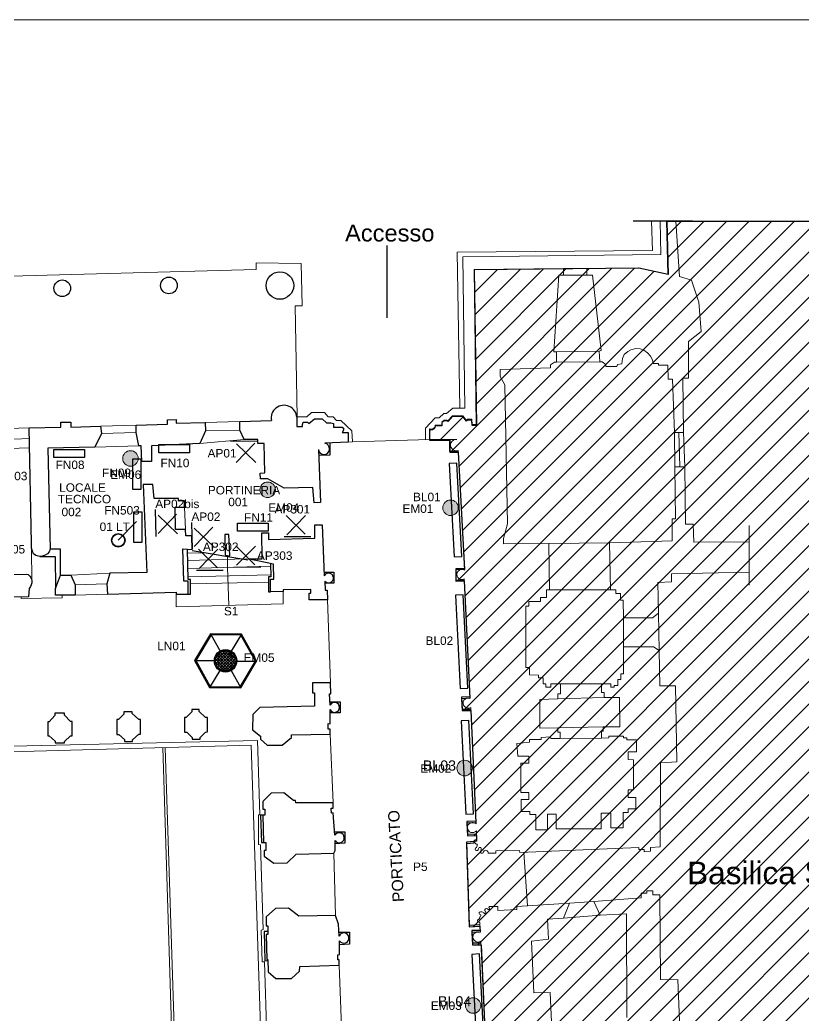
# Model space of a CAD drawing. Header units: millimetres. Extents: x 13761 to 25601, y 1427 to 9827.
# Drawn here: x 20036 to 22810, y 6304 to 9827 of the extents above; entities that cross this region are included whole.
import ezdxf
from ezdxf.enums import TextEntityAlignment as Align

# ---------------------------------------------------------------- set-up
doc = ezdxf.new("R2010")
doc.units = ezdxf.units.MM
doc.layers.add('CODICE EMERGENZE', color=190, linetype='Continuous')
doc.layers.add('CODICE LAMDADINE', color=150, linetype='Continuous')
for name, color, linetype, lineweight in [('lampade di emergenza S.E.', 3, 'Continuous', 18), ('LAMPADINE', 30, 'Continuous', 30), ('muri', 7, 'Continuous', 9), ('N. VANI', 66, 'Continuous', 9)]:
    doc.layers.add(name, color=color, linetype=linetype, lineweight=lineweight)
doc.styles.add('ducale_200', font='ARIAL.TTF', dxfattribs={"height": 1})
doc.styles.get("Standard").update_dxf_attribs({"font": 'ARIAL.TTF'})

msp = doc.modelspace()

# ---------------------------------------------------------------- hatches: boundary and pattern name
at = {"layer": 'lampade di emergenza S.E.'}
for color, points in [(256, [(20400.3, 8274.3, 1), (20455.3, 8274.3, 1)]), (256, [(20885.9, 8163.4, 1), (20940.9, 8163.4, 1)]), (6, [(21533.7, 8099.7, 1), (21588.7, 8099.7, 1)]), (6, [(20737.3, 7557.5, 1), (20792.3, 7557.5, 1)]), (6, [(21583.6, 7178.3, 1), (21638.6, 7178.3, 1)]), (6, [(21613.8, 6337.8, 1), (21668.8, 6337.8, 1)])]:
    msp.add_hatch(color=color, dxfattribs=at).paths.add_polyline_path(points)
at = {"layer": 'LAMPADINE', "linetype": 'Continuous'}
msp.add_hatch(color=256, dxfattribs=at).paths.add_polyline_path([(20408.4, 7984.6, 0.20166), (20401.3, 8001.6), (20400.2, 8000.6, -0.20166), (20407, 7984.6, -1), (20362.3, 7984.6, -0.664364), (20400.2, 8000.6), (20401.3, 8001.6, 0.664364), (20360.8, 7984.6, 1)])
at = {"layer": 'LAMPADINE'}
h = msp.add_hatch(color=14, dxfattribs=at)
h.paths.add_polyline_path([(20816, 7465.5), (20870.3, 7556.3), (20818.8, 7648.7), (20713, 7650.4), (20658.7, 7559.5), (20710.2, 7467.1)], flags=16)
h.paths.add_polyline_path([(20818.1, 7461.8), (20874.5, 7556.2), (20821, 7652.3), (20711, 7654), (20654.6, 7559.6), (20708.1, 7463.5)])
at = {"layer": 'LAMPADINE', "linetype": 'Continuous'}
h = msp.add_hatch(color=256, dxfattribs=at)
h.paths.add_polyline_path([(20804.1, 7557.9, 1), (20725, 7557.9, 1)])
h.paths.add_polyline_path([(20800.4, 7557.9, -1), (20728.7, 7557.9, -1)], flags=16)

# ---------------------------------------------------------------- linework, layer by layer
at = {"layer": 'lampade di emergenza S.E.'}
for centre in [(20427.8, 8274.3), (20913.4, 8163.4)]:
    msp.add_circle(centre, 27.5, dxfattribs=at)
at = {"layer": 'lampade di emergenza S.E.', "color": 6}
for centre in [(21561.2, 8099.7), (20764.8, 7557.5), (21611.1, 7178.3), (21641.3, 6337.8)]:
    msp.add_circle(centre, 27.5, dxfattribs=at)
at = {"layer": 'LAMPADINE'}
for p, q in [((20527.9, 8294.7), (20527.9, 8323.2)), ((20527.9, 8323.2), (20636.6, 8323.2)), ((20636.6, 8323.2), (20636.6, 8294.7)), ((20782.4, 8335.1), (20877.2, 8337)), ((20802.1, 8260.5), (20867.9, 8328.9)), ((20802.7, 8326.2), (20871.1, 8260.5)), ((20156.5, 8277.6), (20156.5, 8306.1)), ((20156.5, 8306.1), (20265.1, 8306.1)), ((20265.1, 8306.1), (20265.1, 8277.6)), ((20636.6, 8294.7), (20527.9, 8294.7)), ((20265.1, 8277.6), (20156.5, 8277.6)), ((20435.9, 8273.1), (20464.4, 8273.1)), ((20435.9, 8164.4), (20435.9, 8273.1)), ((20464.4, 8273.1), (20464.4, 8164.4)), ((20464.4, 8164.4), (20435.9, 8164.4)), ((20439.5, 8085.1), (20467.9, 8085.1)), ((20439.5, 7976.4), (20439.5, 8085.1)), ((20467.9, 8085.1), (20467.9, 7976.4)), ((20515.8, 8093.5), (20517.7, 7998.6)), ((20591.2, 8076.6), (20525.4, 8008.2)), ((20525.5, 8073.5), (20593.9, 8007.7)), ((21046.7, 8006.2), (20979, 8072.7)), ((21048, 8071.9), (20981.5, 8004.2)), ((20449.4, 8050.9), (20384.6, 7984.6)), ((20643.9, 8048), (20645.8, 7953.2)), ((20806.3, 8017.2), (20806.3, 8045.7)), ((20806.3, 8045.7), (20915, 8045.7)), ((20915, 8045.7), (20915, 8017.2)), ((20719.2, 8031.2), (20653.5, 7962.8)), ((20653.6, 8028), (20722, 7962.3)), ((20915, 8017.2), (20806.3, 8017.2)), ((21066.9, 7997), (20972.1, 7996.3)), ((20467.9, 7976.4), (20439.5, 7976.4)), ((20868.7, 7898), (20801, 7964.5)), ((20870, 7963.7), (20803.5, 7896.1)), ((20735.9, 7887), (20668.2, 7953.6)), ((20737.2, 7952.7), (20670.7, 7885.1)), ((20756.1, 7877.9), (20661.3, 7877.1)), ((20888.9, 7888.9), (20794.1, 7888.1))]:
    msp.add_line(p, q, dxfattribs=at)
at = {"layer": 'LAMPADINE', "lineweight": 30}
for p, q in [((21583.9, 8258.2), (21556.7, 8256.7)), ((21556.7, 8256.7), (21573.9, 7926.2)), ((21601.1, 7927.6), (21583.9, 8258.2)), ((21573.9, 7926.2), (21601.1, 7927.6)), ((21605.7, 7791.8), (21578.5, 7790.4)), ((21578.5, 7790.4), (21595.7, 7459.9)), ((21622.9, 7461.3), (21605.7, 7791.8)), ((21595.7, 7459.9), (21622.9, 7461.3)), ((21625.6, 7346.6), (21598.5, 7345.2)), ((21598.5, 7345.2), (21615.7, 7014.6)), ((21642.8, 7016), (21625.6, 7346.6)), ((21615.7, 7014.6), (21642.8, 7016)), ((21663.7, 6520.3), (21636.6, 6518.9)), ((21636.6, 6518.9), (21653.8, 6188.3)), ((21680.9, 6189.8), (21663.7, 6520.3))]:
    msp.add_line(p, q, dxfattribs=at)
at = {"layer": 'LAMPADINE', "color": 14}
for p, q in [((20711, 7654), (20654.6, 7559.6)), ((20713, 7650.4), (20658.7, 7559.5)), ((20711, 7654), (20745.3, 7592.5)), ((20821, 7652.3), (20711, 7654)), ((20818.8, 7648.7), (20713, 7650.4)), ((20821, 7652.3), (20784.9, 7591.9)), ((20870.3, 7556.3), (20818.8, 7648.7)), ((20874.5, 7556.2), (20821, 7652.3)), ((20654.6, 7559.6), (20725, 7558.5)), ((20654.6, 7559.6), (20708.1, 7463.5)), ((20658.7, 7559.5), (20710.2, 7467.1)), ((20804.1, 7557.3), (20874.5, 7556.2)), ((20816, 7465.5), (20870.3, 7556.3)), ((20818.1, 7461.8), (20874.5, 7556.2)), ((20744.2, 7523.9), (20708.1, 7463.5)), ((20783.8, 7523.3), (20818.1, 7461.8)), ((20708.1, 7463.5), (20818.1, 7461.8)), ((20710.2, 7467.1), (20816, 7465.5))]:
    msp.add_line(p, q, dxfattribs=at)
at = {"layer": 'LAMPADINE', "linetype": 'Continuous'}
for p, q in [((20728.7, 7557.7), (20764.7, 7593.8)), ((20729.9, 7548.7), (20773.8, 7592.6)), ((20730.8, 7570.1), (20752.3, 7591.6)), ((20732.8, 7541.3), (20781.2, 7589.7)), ((20785, 7528.4), (20735.1, 7578.3)), ((20736.9, 7535.1), (20787.4, 7585.6)), ((20790.5, 7533.2), (20739.8, 7583.9)), ((20742, 7530), (20792.5, 7580.4)), ((20795, 7539), (20745.6, 7588.4)), ((20748.3, 7526), (20796.5, 7574.2)), ((20798.3, 7545.9), (20752.5, 7591.7)), ((20800.2, 7554.3), (20760.9, 7593.6)), ((20799.7, 7565.1), (20771.7, 7593.1)), ((20760.3, 7522.3), (20728.9, 7553.7)), ((20770.3, 7522.5), (20729.1, 7563.7)), ((20778.3, 7524.8), (20731.4, 7571.7)), ((20755.7, 7523.2), (20799.3, 7566.7)), ((20764.9, 7522.1), (20800.4, 7557.6)), ((20777.6, 7524.5), (20797.9, 7544.8)), ((20743.3, 7529), (20735.6, 7536.7))]:
    msp.add_line(p, q, dxfattribs=at)
at = {"layer": 'LAMPADINE'}
for radius in [23.8, 22.3]:
    msp.add_circle((20384.6, 7984.6), radius, dxfattribs=at)
at = {"layer": 'LAMPADINE', "linetype": 'Continuous'}
for radius in [39.6, 35.9]:
    msp.add_circle((20764.5, 7557.9), radius, dxfattribs=at)
at = {"layer": 'muri', "linetype": 'Continuous', "ltscale": 0.1}
msp.add_line((19680.6, 9826.7), (25600.6, 9826.7), dxfattribs=at)
at = {"layer": 'muri', "color": 252}
for p, q in [((21584.7, 7840.1), (22858.1, 9113.5)), ((21594.9, 8170.4), (22538, 9113.5)), ((21598.9, 8094.3), (22618, 9113.5)), ((21602.8, 8018.3), (22698.1, 9113.5)), ((21606.5, 7381.7), (23338.2, 9113.5)), ((21606.8, 7942.2), (22778.1, 9113.5)), ((21612.4, 7787.8), (22938.1, 9113.5)), ((21616.1, 7711.4), (23018.2, 9113.5)), ((21619.7, 7635), (23098.2, 9113.5)), ((21619.7, 6834.8), (23898.4, 9113.5)), ((21622.2, 6757.3), (23978.4, 9113.5)), ((21623.4, 7558.7), (23178.2, 9113.5)), ((21624.7, 6679.8), (24058.5, 9113.5)), ((21627, 7482.3), (23258.2, 9113.5)), ((21635.2, 7330.4), (23418.3, 9113.5)), ((21638.7, 7253.9), (23498.3, 9113.5)), ((21641.9, 6616.9), (24138.5, 9113.5)), ((21642.2, 7177.4), (23578.3, 9113.5)), ((21644.4, 6939.5), (23818.4, 9113.5)), ((21645.7, 7100.8), (23658.3, 9113.5)), ((21649.2, 7024.3), (23738.4, 9113.5)), ((21657.8, 6552.8), (24218.5, 9113.5)), ((21672, 6487), (24298.5, 9113.5)), ((21675.3, 6410.2), (24378.5, 9113.5)), ((21678.6, 6333.5), (24458.6, 9113.5)), ((21681.9, 6256.8), (24538.6, 9113.5)), ((21685.1, 6180), (24618.6, 9113.5)), ((21686.9, 6101.7), (24698.6, 9113.5)), ((21691.4, 6026.2), (24778.7, 9113.5)), ((22275.8, 9010.5), (22272.3, 9114.6)), ((22306.3, 8996.7), (22303, 9114.6)), ((22328.3, 9063.8), (22378, 9113.5)), ((22330.5, 8986), (22458, 9113.5)), ((21695.9, 5950.7), (24822, 9076.8)), ((21585.2, 9004.4), (22275.8, 9010.5)), ((21593.6, 8452.8), (21585.2, 9004.4)), ((21605.1, 8987.6), (22306.3, 8996.7)), ((21611.9, 8452.8), (21605.1, 8987.6)), ((21700.1, 5874.9), (24822, 8996.8)), ((20873.2, 8943.2), (20873.2, 8966.2)), ((20873.2, 8966.2), (21032.1, 8964.7)), ((21032.1, 8964.7), (21035.2, 8814.9)), ((16472.7, 8825.6), (20873.2, 8943.2)), ((21561.1, 8296.6), (22212.2, 8947.7)), ((21591, 8246.4), (22280.8, 8936.3)), ((21645.9, 8861.6), (21727, 8942.6)), ((21647, 8782.7), (21807.8, 8943.5)), ((21648.1, 8703.7), (21888.7, 8944.3)), ((21649.2, 8624.8), (21969.6, 8945.2)), ((21650.3, 8545.9), (22050.5, 8946)), ((21651.4, 8466.9), (22131.3, 8946.9)), ((21704, 5798.7), (24822, 8916.7)), ((21035.2, 8814.9), (21010.7, 8814.9)), ((21010.7, 8814.9), (21018.4, 8421.3)), ((21707.8, 5722.6), (24822, 8836.7)), ((21711.5, 5646.3), (24822, 8756.7)), ((21759.5, 5614.2), (24822, 8676.7)), ((21789.6, 5564.2), (24822, 8596.6)), ((21793, 5487.7), (24822, 8516.6)), ((21018.4, 8421.3), (21052, 8421.3)), ((21052, 8421.3), (21069.3, 8437)), ((21069.3, 8437), (21114.6, 8436.5)), ((21114.6, 8436.5), (21128.4, 8421.8)), ((21128.4, 8421.8), (21145.7, 8421.3)), ((21145.7, 8421.3), (21157.9, 8408.5)), ((21520.3, 8418.5), (21537.8, 8433)), ((21537.8, 8433), (21547, 8433)), ((21547, 8433), (21569.2, 8452.8)), ((21569.2, 8452.8), (21611.9, 8452.8)), ((21860.7, 5475.3), (24822, 8436.6)), ((20321.7, 8388.7), (20448.5, 8391.7)), ((20692.2, 8401.7), (20815.2, 8405.5)), ((21157.9, 8408.5), (21172.7, 8408.5)), ((21172.7, 8408.5), (21211.9, 8371.9)), ((21472.9, 8381), (21507.3, 8418.5)), ((21507.3, 8418.5), (21520.3, 8418.5)), ((19942.8, 8378), (20069.6, 8382.6)), ((20324.7, 8362.7), (20448.5, 8365.7)), ((20815.2, 8374.9), (20693.7, 8372.6)), ((21211.9, 8371.9), (21213.4, 8332.6)), ((21472.9, 8341.3), (21472.9, 8381)), ((21944.7, 5479.3), (24822, 8356.6)), ((19944.3, 8339.8), (20070.3, 8344.8)), ((20301.8, 8313.8), (20456.9, 8319.1)), ((20673.1, 8326.8), (20830.4, 8341.3)), ((21213.4, 8332.6), (21198.7, 8332.1)), ((21213.4, 8332.6), (21486.6, 8341.3)), ((19927.5, 8307.7), (20070.9, 8311.6)), ((20078.2, 7838.8), (20077.2, 7956.3)), ((20694.7, 7940.6), (20631.1, 7938.7)), ((20771.7, 7929.8), (20771.7, 7888.5)), ((20839.6, 7918.9), (20630.3, 7913.5)), ((20923.6, 7893.6), (20631.1, 7885.2)), ((20216.8, 7861.6), (20354.5, 7867.7)), ((20924.4, 7862.3), (20632.6, 7855.5)), ((20771.7, 7888.5), (20776, 7753.8)), ((20344.6, 7830.2), (20232, 7826.9)), ((20916.8, 7836.4), (20640.2, 7830.2)), ((20185.7, 7789.8), (20185.7, 7780.6)), ((20232, 7790.3), (20346.1, 7794.3)), ((20589.1, 7748.5), (20589.1, 7794.3)), ((20968.7, 7803.5), (20968.7, 7759.2)), ((20040.6, 7778), (20040.6, 7783.1)), ((20185.7, 7780.6), (20040.6, 7778)), ((20968.7, 7759.2), (20589.1, 7748.5)), ((21125.3, 7773.5), (21136, 7479.6)), ((21135.2, 7298.6), (21145.2, 7054.9)), ((16573.6, 7176.5), (20877, 7275.9)), ((19734.2, 7229), (20854.9, 7258.8)), ((20854.9, 7258.8), (20889.5, 6228.8)), ((20877, 7275.9), (20886.2, 7012.9)), ((20592.1, 5673.7), (20542.8, 7250.8)), ((20601.3, 5681.4), (20550.9, 7250.4)), ((20887.7, 6906.7), (20897.7, 6606.5)), ((21147.5, 6876.9), (21153.6, 6656.1)), ((20902.3, 6491.9), (20911.4, 6204.6)), ((21167.3, 6480.4), (21175.7, 6231.4))]:
    msp.add_line(p, q, dxfattribs=at)
at = {"layer": 'muri', "linetype": 'ByBlock', "lineweight": 30}
for p, q in [((22417.8, 9114.6), (22207.5, 9114.6)), ((22326.9, 9113.5), (22332.3, 8924.9)), ((24822, 9113.5), (22326.9, 9113.5)), ((21335.2, 9027.8), (21335.2, 8896.4)), ((22228.2, 8947.9), (21644.8, 8941.8)), ((21644.8, 8941.8), (21652.5, 8391.3)), ((22332.3, 8924.9), (22228.2, 8947.9)), ((21335.2, 8896.4), (21335.2, 8772)), ((21016.8, 8420.2), (21016.8, 8387.1)), ((21567.5, 8422.7), (21551.4, 8405.1)), ((21605, 8422.7), (21567.5, 8422.7)), ((21618, 8405.9), (21605, 8422.7)), ((20069.6, 8382.6), (20181.1, 8385.6)), ((20181.1, 8385.6), (20181.1, 8402.4)), ((20181.1, 8402.4), (20216.3, 8402.4)), ((20216.3, 8402.4), (20216.3, 8385.6)), ((20216.3, 8385.6), (20321.7, 8388.7)), ((20321.7, 8388.7), (20324.7, 8362.7)), ((20448.5, 8391.7), (20558.5, 8395.5)), ((20448.5, 8365.7), (20448.5, 8391.7)), ((20558.5, 8411.6), (20589.1, 8412.3)), ((20558.5, 8395.5), (20558.5, 8411.6)), ((20589.1, 8412.3), (20589.1, 8399.4)), ((20589.1, 8399.4), (20692.2, 8401.7)), ((20692.2, 8401.7), (20693.7, 8372.6)), ((20815.2, 8405.5), (20926.7, 8408.5)), ((20815.2, 8374.9), (20815.2, 8405.5)), ((21016.8, 8387.1), (21036.7, 8387.1)), ((21036.7, 8394.8), (21039.8, 8402.4)), ((21036.7, 8387.1), (21036.7, 8394.8)), ((21039.8, 8402.4), (21055, 8402.4)), ((21055, 8402.4), (21059.6, 8397.8)), ((21059.6, 8397.8), (21079.5, 8414.6)), ((21079.5, 8414.6), (21107, 8414.6)), ((21107, 8414.6), (21122.3, 8400.9)), ((21122.3, 8400.9), (21137.5, 8400.9)), ((21137.5, 8400.9), (21146.7, 8397.8)), ((21146.7, 8397.8), (21146.7, 8385.6)), ((21146.7, 8385.6), (21177.3, 8385.6)), ((21177.3, 8385.6), (21181.8, 8381)), ((21507, 8389), (21505.6, 8383.5)), ((21530.7, 8389.8), (21507, 8389)), ((21538.4, 8407.4), (21530.7, 8401.3)), ((21530.7, 8401.3), (21530.7, 8389.8)), ((21547.6, 8407.4), (21538.4, 8407.4)), ((21551.4, 8405.1), (21547.6, 8407.4)), ((21621.1, 8410.4), (21618, 8405.9)), ((21637.1, 8410.4), (21621.1, 8410.4)), ((21637.9, 8391.3), (21637.1, 8410.4)), ((21652.5, 8391.3), (21637.9, 8391.3)), ((20077.2, 7974.6), (20069.6, 8382.6)), ((20324.7, 8362.7), (20301.8, 8313.8)), ((20456.9, 8319.1), (20448.5, 8365.7)), ((20693.7, 8372.6), (20673.1, 8326.8)), ((20830.4, 8341.3), (20815.2, 8374.9)), ((21182.5, 8374.6), (21177.3, 8365.7)), ((21177.3, 8365.7), (21198.7, 8365.7)), ((21181.8, 8381), (21182.5, 8374.6)), ((21198.7, 8365.7), (21198.7, 8332.1)), ((21486.4, 8376), (21486.3, 8338.5)), ((21491.6, 8374.9), (21486.4, 8376)), ((21497.4, 8376.2), (21491.6, 8374.9)), ((21502, 8378.9), (21497.4, 8376.2)), ((21505.6, 8383.5), (21502, 8378.9)), ((20466.1, 8319.1), (20456.9, 8319.1)), ((20468.4, 8263.4), (20466.1, 8319.1)), ((20673.1, 8326.8), (20502, 8319.1)), ((20502, 8319.1), (20502.7, 8263.4)), ((20879.3, 8341.3), (20830.4, 8341.3)), ((20879.3, 8327.6), (20879.3, 8341.3)), ((20900.7, 8327.6), (20879.3, 8327.6)), ((20903.8, 8223.7), (20900.7, 8327.6)), ((21198.7, 8332.1), (21115.5, 8327.9)), ((21134, 8328.6), (21134, 8286.3)), ((21486.3, 8338.5), (21559.1, 8338.5)), ((21559.1, 8338.5), (21558.8, 8296.6)), ((21559, 8299.5), (21559.2, 8341.3)), ((20301.8, 8313.8), (20135.3, 8310.7)), ((20135.3, 8310.7), (20142.9, 7953.2)), ((21093.2, 8306.2), (21100.9, 8118.2)), ((21134, 8286.3), (21094.3, 8284.8)), ((21558.8, 8296.6), (21588.4, 8296.1)), ((21588.5, 8299), (21559, 8299.5)), ((21588.4, 8296.1), (21610, 7880.9)), ((20502.7, 8263.4), (20468.4, 8263.4)), ((20887, 8222.1), (20903.8, 8223.7)), ((20888.5, 8202.3), (20887, 8222.1)), ((20507.3, 8182.4), (20472.2, 8181.6)), ((20472.2, 8181.6), (20485.9, 7870.7)), ((20511.1, 8132), (20507.3, 8182.4)), ((20914.5, 8202.3), (20888.5, 8202.3)), ((20972.5, 8168.7), (20914.5, 8202.3)), ((21073.4, 8171.7), (20972.5, 8168.7)), ((21078, 8116.7), (21073.4, 8171.7)), ((20597.5, 8132.8), (20511.1, 8132)), ((20597.5, 8124.3), (20597.5, 8132.8)), ((20619.6, 8124.3), (20597.5, 8124.3)), ((20619.6, 8102.2), (20619.6, 8124.3)), ((21100.9, 8118.2), (21078, 8116.7)), ((20587.5, 8022.7), (20586, 8102.2)), ((20586, 8102.2), (20619.6, 8102.2)), ((21081, 7991.9), (21081, 8039.8)), ((21081, 8039.8), (21106.5, 8039.8)), ((21106.5, 8039.8), (21113.6, 7858.5)), ((20622.7, 8022.7), (20587.5, 8022.7)), ((20624.2, 8000.6), (20622.7, 8022.7)), ((20644.8, 8000.6), (20624.2, 8000.6)), ((20646.3, 7951.7), (20644.8, 8000.6)), ((20776.2, 8005.2), (20762.5, 8005.2)), ((20762.5, 8005.2), (20763.2, 7931.8)), ((20779.3, 7929.6), (20776.2, 8005.2)), ((20894.1, 7919.1), (20893.1, 8010.8)), ((20893.1, 8010.8), (20916, 8010.8)), ((20916, 8010.8), (20916.5, 7987.4)), ((20077.2, 7956.3), (20077.2, 7974.6)), ((20916.5, 7987.4), (21081, 7991.9)), ((20080.3, 7945.6), (20077.2, 7956.3)), ((20084.9, 7936.4), (20080.3, 7945.6)), ((20092.5, 7930.3), (20084.9, 7936.4)), ((20106.3, 7927.3), (20092.5, 7930.3)), ((20115.4, 7928.8), (20106.3, 7927.3)), ((20106.3, 7927.3), (20161.5, 7927.3)), ((20126.1, 7931.8), (20115.4, 7928.8)), ((20133.8, 7936.4), (20126.1, 7931.8)), ((20139.9, 7944.1), (20133.8, 7936.4)), ((20142.9, 7953.2), (20139.9, 7944.1)), ((20179.6, 7953.2), (20142.9, 7953.2)), ((20161.5, 7927.3), (20161.8, 7813.7)), ((20179.6, 7861.6), (20179.6, 7953.2)), ((20617.3, 7839.4), (20612.7, 7954)), ((20612.7, 7954), (20646.3, 7951.7)), ((20632.6, 7846.3), (20629.5, 7953.2)), ((20645.7, 7948.9), (20842.8, 7915.3)), ((20763.2, 7931.8), (20779.3, 7929.6)), ((20843.7, 7918.6), (20894.1, 7919.1)), ((20934.8, 7899.8), (20843.7, 7918.6)), ((20923.6, 7902.1), (20924.4, 7855.5)), ((20935.9, 7847.3), (20934.8, 7899.8)), ((20004.9, 7863.9), (20059.9, 7865.1)), ((20059.9, 7865.1), (20066, 7863.1)), ((20066, 7863.1), (20071.1, 7858)), ((20071.1, 7858), (20074.7, 7853.4)), ((20161.8, 7813.7), (20179.6, 7861.6)), ((20179.6, 7861.6), (20216.8, 7861.6)), ((20216.8, 7861.6), (20232, 7826.9)), ((20354.5, 7867.7), (20344.6, 7830.2)), ((20485.9, 7870.7), (20354.5, 7867.7)), ((21113.1, 7871.5), (21148.2, 7871.5)), ((21148.2, 7871.5), (21148.2, 7833.3)), ((21610, 7880.9), (21579.6, 7879.8)), ((21579.6, 7879.8), (21580.1, 7840)), ((21610.1, 7884.7), (21579.7, 7883.6)), ((21579.7, 7883.6), (21580.2, 7843.9)), ((20073.7, 7821.3), (20071.6, 7817.3)), ((20076.2, 7826.9), (20073.7, 7821.3)), ((20074.7, 7853.4), (20077.7, 7847.3)), ((20078.2, 7834.6), (20076.2, 7826.9)), ((20077.7, 7847.3), (20078.2, 7842.2)), ((20078.2, 7842.2), (20078.2, 7834.6)), ((20232, 7826.9), (20232, 7790.3)), ((20344.6, 7830.2), (20346.1, 7794.3)), ((20632.6, 7839.4), (20617.3, 7839.4)), ((20640.2, 7846.3), (20632.6, 7846.3)), ((20632.6, 7794.3), (20632.6, 7839.4)), ((20639.9, 7794.3), (20640.2, 7846.3)), ((20916.8, 7855.5), (20916.7, 7802)), ((20924.4, 7855.5), (20916.8, 7855.5)), ((20924.2, 7802), (20924.2, 7847.3)), ((20924.2, 7847.3), (20935.9, 7847.3)), ((21116.2, 7839.7), (21116.7, 7808.6)), ((21148.2, 7833.3), (21116.3, 7833.3)), ((21580.1, 7840), (21609.9, 7840.6)), ((21580.2, 7843.9), (21609.9, 7844.5)), ((21609.9, 7840.6), (21629.8, 7425.3)), ((20068.6, 7814.2), (20067, 7784.2)), ((20071.6, 7817.3), (20068.6, 7814.2)), ((20161.8, 7789.8), (20161.8, 7813.7)), ((20232, 7790.3), (20161.8, 7789.8)), ((20346.1, 7794.3), (20589.1, 7800.4)), ((20589.1, 7800.4), (20589.1, 7794.3)), ((20589.1, 7794.3), (20632.6, 7794.3)), ((20632.6, 7794.3), (20639.9, 7794.3)), ((20916.7, 7802), (20924.2, 7802)), ((20969, 7803.5), (20924.2, 7802)), ((21066.8, 7810.1), (20969, 7809.6)), ((20969, 7809.6), (20969, 7803.5)), ((21061.1, 7774), (21061.1, 7796.9)), ((21061.1, 7796.9), (21066.8, 7796.9)), ((21066.8, 7796.9), (21066.8, 7810.1)), ((21116.7, 7808.6), (21124.8, 7808.6)), ((21124.8, 7808.6), (21125.3, 7773.5)), ((20067, 7784.2), (19998.8, 7783.1)), ((21125.3, 7773.5), (21061.1, 7774)), ((21136, 7479.6), (21071.8, 7479.6)), ((21071.8, 7479.6), (21071.8, 7444.5)), ((21136.8, 7440.6), (21136, 7479.6)), ((21071.8, 7444.5), (21079.5, 7444.5)), ((21079.5, 7444.5), (21079.5, 7397.9)), ((21134.4, 7401), (21132.2, 7440.6)), ((21132.2, 7440.6), (21136.8, 7440.6)), ((21133.7, 7413.1), (21170.4, 7413.1)), ((21170.4, 7413.1), (21170.4, 7373.4)), ((21629.8, 7425.3), (21600.2, 7423.9)), ((21600.2, 7423.9), (21602.8, 7381.7)), ((21629.8, 7430.1), (21600.3, 7428.8)), ((21600.3, 7428.8), (21602.9, 7386.6)), ((20159.7, 7364.5), (20139.9, 7342.1)), ((20193.9, 7372.1), (20159.7, 7372.1)), ((20159.7, 7372.1), (20159.7, 7364.5)), ((20193.9, 7365.5), (20193.9, 7372.1)), ((20215.2, 7343.6), (20193.9, 7365.5)), ((20404.7, 7369.6), (20384.8, 7350.8)), ((20434.2, 7377.2), (20404.7, 7377.2)), ((20404.7, 7377.2), (20404.7, 7369.6)), ((20434.2, 7371.6), (20434.2, 7377.2)), ((20457.7, 7349.7), (20434.2, 7371.6)), ((20645.1, 7377.2), (20625.2, 7357.9)), ((20671.6, 7385.9), (20645.1, 7385.4)), ((20645.1, 7385.4), (20645.1, 7377.2)), ((20671.6, 7378.8), (20671.6, 7385.9)), ((20693.5, 7357.9), (20671.6, 7378.8)), ((20861, 7368.1), (20860.2, 7313.8)), ((20886.2, 7392.5), (20861, 7368.1)), ((21079.5, 7397.9), (20886.2, 7392.5)), ((21134.5, 7335.2), (21134.5, 7385.1)), ((21170.4, 7373.4), (21134.5, 7373.4)), ((21602.8, 7381.7), (21632.8, 7381.9)), ((21602.9, 7386.6), (21632.8, 7386.8)), ((21632.8, 7381.9), (21651, 6984.4)), ((20139.9, 7342.1), (20135.3, 7342.1)), ((20135.3, 7342.1), (20135.3, 7292.7)), ((20221.4, 7343.6), (20215.2, 7343.6)), ((20221.4, 7292.7), (20221.4, 7343.6)), ((20384.8, 7350.8), (20379.7, 7350.8)), ((20379.7, 7350.8), (20379.7, 7297.3)), ((20462.8, 7349.7), (20457.7, 7349.7)), ((20462.8, 7298.8), (20462.8, 7349.7)), ((20625.2, 7357.9), (20619.6, 7357.9)), ((20619.6, 7357.9), (20619.6, 7305.9)), ((20700.6, 7357.9), (20693.5, 7357.9)), ((20700.6, 7306.5), (20700.6, 7357.9)), ((21128.4, 7316.1), (21128.4, 7336)), ((21128.4, 7336), (21134.5, 7335.2)), ((20135.3, 7292.7), (20139.4, 7292.7)), ((20139.4, 7292.7), (20160.7, 7273.3)), ((20193.9, 7272.8), (20215.8, 7292.7)), ((20215.8, 7292.7), (20221.4, 7292.7)), ((20379.7, 7297.3), (20386.9, 7297.3)), ((20386.9, 7297.3), (20406.7, 7279.5)), ((20434.7, 7277.9), (20457.7, 7298.8)), ((20457.7, 7298.8), (20462.8, 7298.8)), ((20619.6, 7305.9), (20627.2, 7305.9)), ((20627.2, 7305.9), (20646.6, 7286.6)), ((20674.1, 7286.1), (20692.9, 7305.9)), ((20692.9, 7305.9), (20700.6, 7306.5)), ((20860.2, 7313.8), (20888.5, 7290.9)), ((20998.5, 7295.5), (21135.2, 7298.6)), ((20998.5, 7286.3), (20998.5, 7295.5)), ((21135.2, 7316.1), (21128.4, 7316.1)), ((21135.2, 7298.6), (21135.2, 7316.1)), ((20160.7, 7273.3), (20160.7, 7267.7)), ((20160.7, 7267.7), (20193.9, 7267.7)), ((20193.9, 7267.7), (20193.9, 7272.8)), ((20406.7, 7279.5), (20406.7, 7271.8)), ((20406.7, 7271.8), (20434.7, 7271.8)), ((20434.7, 7271.8), (20434.7, 7277.9)), ((20646.6, 7286.6), (20646.6, 7280.5)), ((20646.6, 7280.5), (20674.1, 7280.5)), ((20674.1, 7280.5), (20674.1, 7286.1)), ((20888.5, 7290.9), (20888.5, 7281)), ((20888.5, 7281), (20911.4, 7258.8)), ((20911.4, 7258.8), (20964.9, 7259.6)), ((20964.9, 7259.6), (20998.5, 7286.3)), ((20925.9, 7089.2), (20896.9, 7060.2)), ((20971, 7090.8), (20925.9, 7089.2)), ((21005.4, 7063.3), (20971, 7090.8)), ((20896.9, 7060.2), (20896.4, 7033.3)), ((21012.3, 7063.3), (21005.4, 7063.3)), ((21013, 7055.6), (21012.3, 7063.3)), ((21145.2, 7054.9), (21013, 7055.6)), ((21145.2, 7036.5), (21145.2, 7054.9)), ((20896.1, 7011.3), (20887.7, 7011.3)), ((20887.7, 7011.3), (20891.2, 6914.7)), ((20903.8, 7012.1), (20896.1, 7011.3)), ((20896.1, 7011.3), (20899.2, 6915.1)), ((20896.4, 7033.3), (20904, 7033.3)), ((20904, 7033.3), (20903.8, 7012.1)), ((21138.3, 7035.8), (21145.2, 7036.5)), ((21139.1, 7019), (21138.3, 7035.8)), ((21145.2, 7019.7), (21139.1, 7019)), ((21151.3, 6940.3), (21145.2, 7019.7)), ((21651, 6990.2), (21618.3, 6989.2)), ((21618.3, 6989.2), (21621.4, 6943.8)), ((21651, 6984.4), (21618.3, 6983.4)), ((21618.3, 6983.4), (21621.3, 6938)), ((21150.5, 6952.5), (21187.2, 6952.5)), ((21187.2, 6952.5), (21186.4, 6912)), ((21621.4, 6943.8), (21652.9, 6945.9)), ((20891.2, 6914.7), (20899.2, 6915.1)), ((20899.2, 6915.1), (20906.8, 6915.1)), ((20906.8, 6915.1), (20906.8, 6886.8)), ((21152.8, 6886), (21152.1, 6921.6)), ((21186.4, 6912), (21152.1, 6910.5)), ((21643.8, 6917.8), (21617.3, 6916.3)), ((21617.3, 6916.3), (21626.8, 6622.6)), ((21643.8, 6911.9), (21617.3, 6910.4)), ((21617.3, 6910.4), (21626.8, 6616.1)), ((21621.3, 6938), (21653, 6940)), ((21644.1, 6913.5), (21643.8, 6911.9)), ((21648.4, 6918.1), (21644.1, 6913.5)), ((21653, 6920.1), (21648.4, 6918.1)), ((21653, 6940), (21653, 6920.1)), ((20906.8, 6886.8), (20901.5, 6886.8)), ((20901.5, 6886.8), (20901.5, 6866.9)), ((20983.2, 6843.3), (21014.6, 6873.8)), ((21014.6, 6873.8), (21147.5, 6876.9)), ((21147.5, 6876.9), (21152.8, 6886)), ((20901.5, 6866.9), (20935.9, 6841.7)), ((20935.9, 6841.7), (20983.2, 6843.3)), ((20941.2, 6681.3), (20908.4, 6651.5)), ((20987, 6682.1), (20941.2, 6681.3)), ((21024.5, 6653.8), (20987, 6682.1)), ((20908.4, 6651.5), (20908.4, 6619.4)), ((21153.6, 6656.1), (21024.5, 6653.8)), ((21164.3, 6625.6), (21153.6, 6656.1)), ((21166.6, 6583.5), (21164.3, 6625.6)), ((21626.8, 6622.6), (21664.7, 6624.8)), ((20914.5, 6600.3), (20900.7, 6599.6)), ((20900.7, 6599.6), (20903, 6496.4)), ((20908.4, 6619.4), (20913.7, 6619.4)), ((20914.5, 6589.6), (20908.4, 6588.9)), ((20908.4, 6588.9), (20910.7, 6501)), ((20913.7, 6619.4), (20914.5, 6589.6)), ((21165.8, 6597.3), (21203.2, 6598)), ((21203.2, 6598), (21203.2, 6554.5)), ((21626.8, 6616.1), (21664.7, 6618.2)), ((21665.8, 6603.8), (21636.4, 6603)), ((21636.4, 6603), (21638.7, 6559.5)), ((21665.9, 6597.2), (21636.4, 6596.4)), ((21636.4, 6596.4), (21638.7, 6552.8)), ((21664.7, 6618.2), (21665.9, 6597.2)), ((21168.1, 6517.8), (21168.1, 6566.6)), ((21203.2, 6554.5), (21168.9, 6552.2)), ((21638.7, 6559.5), (21669.1, 6559.5)), ((21638.7, 6552.8), (21669.2, 6552.8)), ((21669.2, 6552.8), (21686.4, 6151.5)), ((21162, 6517.1), (21168.1, 6517.8)), ((20903, 6496.4), (20914.5, 6497.2)), ((20910.7, 6501), (20914.5, 6501)), ((20914.5, 6501), (20915.2, 6457.5)), ((21162, 6499.5), (21162, 6517.1)), ((21167.3, 6499.5), (21162, 6499.5)), ((21167.3, 6480.4), (21167.3, 6499.5)), ((20915.2, 6457.5), (20942.7, 6433.8)), ((20998.5, 6433.8), (21026.8, 6459.8)), ((21026.8, 6459.8), (21027.5, 6475.8)), ((21027.5, 6475.8), (21167.3, 6480.4)), ((20942.7, 6433.8), (20998.5, 6433.8))]:
    msp.add_line(p, q, dxfattribs=at)
at = {"layer": 'muri'}
for p, q in [((22330.8, 8926.5), (22325.4, 9114.6)), ((22359.3, 9114.6), (22372, 8918.8)), ((22043.5, 8946.3), (22226.9, 8949.4)), ((22226.9, 8949.4), (22330.8, 8926.5)), ((21644.8, 8943.3), (21961, 8946.3)), ((21652.4, 8394), (21644.8, 8943.3)), ((21644.8, 8940.5), (21646.1, 8941.8)), ((21944.2, 8923.4), (21927.4, 8651.5)), ((21961, 8923.4), (21944.2, 8923.4)), ((21961, 8946.3), (22043.5, 8946.3)), ((21961, 8946.3), (21961, 8923.4)), ((21961, 8923.4), (22043.5, 8923.4)), ((22043.5, 8923.4), (22043.5, 8946.3)), ((22063.4, 8923.4), (22043.5, 8923.4)), ((22094, 8656), (22063.4, 8923.4)), ((22372, 8918.8), (22414.8, 8905.1)), ((22414.8, 8905.1), (22440.8, 8827.2)), ((22440.8, 8827.2), (22448.4, 8723.3)), ((22448.4, 8723.3), (22404.1, 8688.1)), ((22404.1, 8688.1), (22404.1, 8558.3)), ((21927.4, 8651.5), (21936.6, 8651.5)), ((21936.6, 8651.5), (22087.8, 8654.5)), ((21936.6, 8651.5), (21936.6, 8614.8)), ((22087.8, 8654.5), (22094, 8656)), ((22089.4, 8616.3), (22087.8, 8654.5)), ((22176.5, 8642.3), (22170.4, 8628.5)), ((22188.7, 8653), (22176.5, 8642.3)), ((22199.4, 8659.1), (22188.7, 8653)), ((22217.7, 8663.7), (22199.4, 8659.1)), ((22233, 8662.1), (22217.7, 8663.7)), ((22245.2, 8657.6), (22233, 8662.1)), ((22259, 8648.4), (22245.2, 8657.6)), ((22269.7, 8636.2), (22259, 8648.4)), ((22275.8, 8623.9), (22269.7, 8636.2)), ((21929, 8614.8), (21915.2, 8605.6)), ((21915.2, 8605.6), (21915.2, 8594.9)), ((21936.6, 8614.8), (21929, 8614.8)), ((21936.6, 8614.8), (22089.4, 8616.3)), ((22098.5, 8616.3), (22089.4, 8616.3)), ((22110.8, 8607.1), (22098.5, 8616.3)), ((22110.8, 8599.5), (22110.8, 8607.1)), ((22150.5, 8599.5), (22110.8, 8599.5)), ((22152, 8607.1), (22150.5, 8599.5)), ((22167.3, 8608.7), (22152, 8607.1)), ((22170.4, 8628.5), (22167.3, 8608.7)), ((22278.8, 8610.2), (22275.8, 8623.9)), ((22297.2, 8610.2), (22278.8, 8610.2)), ((22297.2, 8604.1), (22297.2, 8610.2)), ((22330.8, 8604.1), (22297.2, 8604.1)), ((22332.3, 8555.2), (22330.8, 8604.1)), ((21915.2, 8594.9), (21736.4, 8588.8)), ((21736.4, 8588.8), (21736.4, 8564.4)), ((21736.4, 8564.4), (21753.3, 8535.3)), ((21753.3, 8535.3), (21762.4, 8043.4)), ((22347.6, 8555.2), (22332.3, 8555.2)), ((22353.7, 8365.7), (22347.6, 8555.2)), ((22404.1, 8558.3), (22384.2, 8558.3)), ((22384.2, 8558.3), (22385.8, 8365.7)), ((21522.9, 8338.5), (21605.9, 8421.5)), ((21551.6, 8407.8), (21567.6, 8425.3)), ((21567.6, 8425.3), (21605.1, 8425.3)), ((21605.1, 8425.3), (21618, 8408.5)), ((21507.3, 8391.7), (21531, 8392.5)), ((21531, 8403.9), (21538.6, 8410.1)), ((21531, 8392.5), (21531, 8403.9)), ((21538.6, 8410.1), (21547.8, 8410.1)), ((21547.8, 8410.1), (21551.6, 8407.8)), ((21618, 8408.5), (21621.1, 8413.1)), ((21621.1, 8413.1), (21637.1, 8413.1)), ((21637.1, 8413.1), (21637.9, 8394)), ((21637.9, 8394), (21652.4, 8394)), ((21486.6, 8341.3), (21486.6, 8378.7)), ((22353.7, 8365.7), (22355.2, 8245)), ((22385.8, 8365.7), (22353.7, 8365.7)), ((22369.7, 8365.7), (22372.8, 8245)), ((22385.8, 8365.7), (22390.4, 8245)), ((21583.2, 8341.3), (21486.6, 8341.3)), ((21610.4, 7878.4), (21588.3, 8302.9)), ((22358.3, 8060.2), (22355.2, 8245)), ((22355.2, 8245), (22390.4, 8245)), ((22390.4, 8245), (22393.4, 8041.8)), ((20619.6, 8102.2), (20622.7, 8022.7)), ((21762.4, 8043.4), (21748.7, 7991.4)), ((22346.1, 7982.3), (22346.1, 8060.2)), ((22346.1, 8060.2), (22358.3, 8060.2)), ((22393.4, 8041.8), (22420.9, 8041.8)), ((22420.9, 8041.8), (22422.4, 7977.7)), ((22618.9, 7826.1), (22618.9, 8036.4)), ((21748.7, 7991.4), (21748.7, 7971.6)), ((21748.7, 7971.6), (21909.1, 7973.1)), ((21909.1, 7973.1), (22124.5, 7976.2)), ((21909.1, 7973.1), (21912.1, 7809.6)), ((22124.5, 7976.2), (22346.1, 7982.3)), ((22127.6, 7809.6), (22124.5, 7976.2)), ((22422.4, 7977.7), (22618.9, 7979.1)), ((22618.9, 7872.1), (22343, 7866.1)), ((22343, 7866.1), (22343, 7837.1)), ((21630, 7425.1), (21609.7, 7848.5)), ((22343, 7837.1), (22295.6, 7835.6)), ((22295.6, 7835.6), (22297.2, 7727.1)), ((21912.1, 7809.6), (21901.5, 7809.5)), ((21901.5, 7809.5), (21901.5, 7782.1)), ((21912.1, 7809.6), (22127.6, 7809.6)), ((22145.9, 7809.6), (22127.6, 7809.6)), ((22145.9, 7795.9), (22145.9, 7809.6)), ((22162.7, 7795.9), (22145.9, 7795.9)), ((22162.7, 7772.9), (22162.7, 7795.9)), ((21838.8, 7751.6), (21828.1, 7751.6)), ((21828.1, 7751.6), (21828.1, 7534.6)), ((21880.1, 7768.4), (21838.8, 7768.4)), ((21838.8, 7768.4), (21838.8, 7751.6)), ((21901.5, 7782.1), (21880.1, 7782.1)), ((21880.1, 7782.1), (21880.1, 7768.4)), ((22171.9, 7772.9), (22162.7, 7772.9)), ((22173.4, 7710.3), (22171.9, 7772.9)), ((22297.2, 7727.1), (22275.8, 7710.3)), ((22297.2, 7727.1), (22300.2, 7594.2)), ((22173.4, 7710.3), (22173.4, 7607.9)), ((22275.8, 7710.3), (22173.4, 7710.3)), ((22173.4, 7511.7), (22173.4, 7607.9)), ((22173.4, 7607.9), (22280.4, 7607.9)), ((22280.4, 7607.9), (22300.2, 7594.2)), ((22300.2, 7594.2), (22301.7, 7468.9)), ((21828.1, 7534.6), (21840.3, 7534.6)), ((21840.3, 7534.6), (21840.3, 7508.6)), ((21840.3, 7508.6), (21872.4, 7507.1)), ((21872.4, 7507.1), (21872.4, 7497.9)), ((22164, 7491.6), (22164.2, 7511.7)), ((22164.2, 7511.7), (22173.4, 7511.7)), ((21872.4, 7497.9), (21889.2, 7497.9)), ((21889.2, 7497.9), (21889.2, 7476.6)), ((21889.2, 7476.6), (21898.4, 7476.6)), ((21898.4, 7476.6), (21898.4, 7464.3)), ((21916.7, 7464.3), (21916.7, 7476.6)), ((21916.7, 7476.6), (21950.3, 7476.6)), ((21950.3, 7476.6), (22095.5, 7476.6)), ((21950.3, 7476.6), (21950.3, 7441.4)), ((22095.5, 7446), (22095.5, 7476.6)), ((22095.5, 7476.6), (22129.1, 7476.6)), ((22129.1, 7476.6), (22129.1, 7464.3)), ((22141.1, 7464.5), (22141, 7470.7)), ((22141, 7470.7), (22153.5, 7470.4)), ((22153.5, 7470.4), (22153.5, 7491.8)), ((22153.5, 7491.8), (22164, 7491.6)), ((22301.7, 7468.9), (22358.3, 7468.9)), ((22358.3, 7468.9), (22362.9, 7200)), ((21898.4, 7464.3), (21916.7, 7464.3)), ((21950.3, 7441.4), (21941.2, 7441.4)), ((21941.2, 7441.4), (21941.2, 7423.1)), ((22104.7, 7446), (22095.5, 7446)), ((22104.7, 7427.7), (22104.7, 7446)), ((22129.1, 7464.3), (22141.1, 7464.5)), ((21941.2, 7423.1), (21877, 7421.5)), ((21877, 7421.5), (21877, 7319.2)), ((22104.7, 7427.7), (21941.2, 7423.1)), ((22159.7, 7427.7), (22104.7, 7427.7)), ((22161.2, 7323.8), (22159.7, 7427.7)), ((21651.4, 6981), (21632.6, 7392.5)), ((21877, 7319.2), (21941.2, 7320.7)), ((21941.2, 7320.7), (22101.6, 7323.8)), ((21941.2, 7320.7), (21941.2, 7305.4)), ((21941.2, 7305.4), (21948.8, 7305.4)), ((21948.8, 7305.4), (21948.8, 7282.5)), ((22095.5, 7284), (22095.5, 7308.5)), ((22095.5, 7308.5), (22101.6, 7308.5)), ((22101.6, 7308.5), (22101.6, 7323.8)), ((22101.6, 7323.8), (22161.2, 7323.8)), ((21840.3, 7270.3), (21796, 7265.7)), ((21796, 7265.7), (21799.1, 7219.9)), ((21881.6, 7279.5), (21840.3, 7279.5)), ((21840.3, 7279.5), (21840.3, 7270.3)), ((21915.2, 7288.6), (21881.6, 7287.1)), ((21881.6, 7287.1), (21881.6, 7279.5)), ((21916.7, 7282.5), (21915.2, 7288.6)), ((21948.8, 7282.5), (21916.7, 7282.5)), ((21948.8, 7282.5), (22095.5, 7284)), ((22121.5, 7285.6), (22095.5, 7284)), ((22173.4, 7291.7), (22121.5, 7291.7)), ((22121.5, 7291.7), (22121.5, 7285.6)), ((22173.4, 7285.6), (22173.4, 7291.7)), ((22185.6, 7285.6), (22173.4, 7285.6)), ((22185.6, 7277.9), (22185.6, 7285.6)), ((22219.2, 7277.9), (22185.6, 7277.9)), ((22219.2, 7235.2), (22219.2, 7277.9)), ((22190.2, 7209.2), (22190.2, 7235.2)), ((22190.2, 7235.2), (22219.2, 7235.2)), ((21799.1, 7219.9), (21838.8, 7219.9)), ((21838.8, 7195.4), (21809.8, 7195.4)), ((21809.8, 7195.4), (21809.8, 7091.5)), ((21838.8, 7219.9), (21838.8, 7195.4)), ((22208.5, 7207.7), (22190.2, 7209.2)), ((22208.5, 7100.7), (22208.5, 7207.7)), ((22304.8, 7197), (22303.3, 6899)), ((22362.9, 7200), (22304.8, 7197)), ((21809.8, 7091.5), (21838.8, 7091.5)), ((21838.8, 7091.5), (21838.8, 7067.1)), ((22190.2, 7074.7), (22190.2, 7100.7)), ((22190.2, 7100.7), (22208.5, 7100.7)), ((21838.8, 7067.1), (21811.3, 7067.1)), ((21811.3, 7067.1), (21811.3, 7024.3)), ((22217.7, 7074.7), (22190.2, 7074.7)), ((22217.7, 7033.5), (22217.7, 7074.7)), ((20886.2, 7012.9), (20880.9, 7012.9)), ((20880.9, 7012.9), (20881.6, 6908.2)), ((21811.3, 7024.3), (21841.9, 7024.3)), ((21841.9, 7024.3), (21841.9, 7013.6)), ((21841.9, 7013.6), (21863.3, 7013.6)), ((21863.3, 7013.6), (21863.3, 6960.1)), ((21904.5, 6960.1), (21904.5, 7015.1)), ((21904.5, 7015.1), (21935.1, 7015.1)), ((21935.1, 7015.1), (21935.1, 6963.2)), ((22094, 6963.2), (22094, 7018.2)), ((22094, 7018.2), (22129.1, 7018.2)), ((22129.1, 7018.2), (22129.1, 6966.3)), ((22171.9, 6966.3), (22171.9, 7021.3)), ((22171.9, 7021.3), (22190.2, 7021.3)), ((22190.2, 7021.3), (22190.2, 7033.5)), ((22190.2, 7033.5), (22217.7, 7033.5)), ((21652.9, 6926), (21652.9, 6956.1)), ((21863.3, 6960.1), (21904.5, 6960.1)), ((21935.1, 6963.2), (22094, 6963.2)), ((22129.1, 6966.3), (22171.9, 6966.3)), ((20881.6, 6908.2), (20887.7, 6906.7)), ((21721.2, 6877.6), (21694.2, 6877.1)), ((21805.2, 6886.8), (21721.2, 6885.3)), ((21721.2, 6885.3), (21721.2, 6877.6)), ((21806.7, 6879.2), (21805.2, 6886.8)), ((22228.4, 6897.5), (21806.7, 6879.2)), ((21821, 6879.8), (21833.4, 6690.6)), ((22228.4, 6889.9), (22228.4, 6897.5)), ((22246.7, 6889.9), (22228.4, 6889.9)), ((22246.7, 6882.2), (22246.7, 6889.9)), ((22269.7, 6883.8), (22246.7, 6882.2)), ((22303.3, 6899), (22269.7, 6897.5)), ((22269.7, 6897.5), (22269.7, 6883.8)), ((22255.9, 6735.6), (22236, 6735.6)), ((22236, 6735.6), (22236, 6718.7)), ((22277.3, 6743.2), (22255.9, 6743.2)), ((22255.9, 6743.2), (22255.9, 6735.6)), ((22277.3, 6729.4), (22277.3, 6743.2)), ((22301.7, 6729.4), (22277.3, 6729.4)), ((22304.8, 6430), (22301.7, 6729.4)), ((21982.4, 6700.4), (21796, 6688.2)), ((21961, 6646.9), (21982.4, 6700.4)), ((21982.4, 6700.4), (22068, 6706.5)), ((22236, 6718.7), (22068, 6706.5)), ((22068, 6706.5), (22090.9, 6657.6)), ((21728.8, 6688.2), (21701.3, 6688.2)), ((21728.8, 6674.4), (21728.8, 6688.2)), ((21796, 6677.5), (21728.8, 6674.4)), ((21796, 6688.2), (21796, 6677.5)), ((22090.9, 6657.6), (22184.1, 6662.2)), ((22184.1, 6662.2), (22185.6, 6295.5)), ((21661.3, 6632.4), (21664.3, 6632.4)), ((21667.3, 6652.7), (21664.3, 6651.9)), ((21664.3, 6651.9), (21664.3, 6647.7)), ((21664.3, 6632.4), (21666.2, 6597.1)), ((21904.5, 6643.9), (21961, 6646.9)), ((21907.6, 6572.1), (21904.5, 6643.9)), ((21961, 6646.9), (22090.9, 6657.6)), ((20897.7, 6606.5), (20890.8, 6604.9)), ((20890.8, 6604.9), (20893.9, 6492.6)), ((21668.8, 6565.7), (21686.5, 6152.9)), ((21848, 6566), (21907.6, 6572.1)), ((21855.6, 6382.6), (21848, 6566)), ((20893.9, 6492.6), (20902.3, 6491.9)), ((22365.9, 6428.5), (22304.8, 6430)), ((22375.8, 6184), (22365.9, 6430)), ((21913.7, 6384.2), (21855.6, 6382.6)), ((21918.3, 6278.7), (21913.7, 6384.2))]:
    msp.add_line(p, q, dxfattribs=at)
at = {"layer": 'muri', "linetype": 'ByBlock', "lineweight": 30}
for centre, radius in [((20564.1, 8886.6), 29.5), ((20957.1, 8886.2), 48.6), ((20186.3, 8876.8), 29.5)]:
    msp.add_circle(centre, radius, dxfattribs=at)
for centre, radius, start, end in [((20971.4, 8417.1), 45.5, 3.9018, 190.9038), ((21113, 8308.2), 19.9, 185.8244, 82.7215), ((21129.3, 7851), 17.4, 220.8439, 154.5468), ((21150.2, 7393.1), 17.7, 206.9962, 153.6284), ((21167, 6931.6), 17.9, 213.7384, 150.9933), ((21183.3, 6576.5), 18.2, 213.0337, 157.2858)]:
    msp.add_arc(centre, radius, start, end, dxfattribs=at)
at = {"layer": 'muri'}
for centre, radius, start, end in [((21492, 8393.1), 15.3, 249.5738, 354.8177), ((21581.1, 8321.5), 19.9, 84.036, 291.0947), ((21600.7, 7863.7), 17.6, 56.6869, 300.8034), ((21623.5, 7408.2), 18.1, 68.9923, 299.9412), ((21639.1, 6967.8), 18.1, 47.2712, 319.7358), ((21650.6, 6917.6), 6.79, 109.0459, 219.0633), ((21638.1, 6890.9), 23.6, 40.4752, 72.1465), ((21643.2, 6941.8), 18.6, 286.2079, 301.7223), ((21644.2, 6904.9), 11.9, 298.6026, 6.2922), ((21654.4, 6890.5), 6, 139.3665, 212.4585), ((21653.3, 6892.8), 6.74, 233.9935, 356.9353), ((21665.6, 6892.1), 5.57, 62.2434, 176.4706), ((21672.6, 6882.3), 5.77, 129.0704, 358.8839), ((21660, 6891.2), 10, 333.7639, 35.0333), ((21686, 6878.9), 8.33, 347.6509, 156.593), ((21666.8, 6664.9), 4.75, 133.6956, 226.3044), ((21669.7, 6654.3), 15.4, 52.2217, 113.8724), ((21663.2, 6656.1), 5.35, 320.0154, 86.9817), ((21683.7, 6668.1), 4.82, 200.506, 280.0042), ((21688.6, 6675.3), 5.96, 43.6741, 199.5409), ((21678.7, 6667.6), 7.17, 324.281, 53.2114), ((21696.3, 6680.3), 3.52, 194.6624, 56.4129), ((21700.2, 6685.5), 2.95, 67.8106, 228.9744), ((21661.1, 6637.4), 4.99, 98.1215, 271.7617), ((21655.6, 6649.9), 8.96, 302.939, 345.9857), ((21658.6, 6580.6), 18.1, 65.2342, 304.5244)]:
    msp.add_arc(centre, radius, start, end, dxfattribs=at)

# ---------------------------------------------------------------- texts
at = {"layer": 'CODICE EMERGENZE', "style": 'ducale_200'}
for s, p in [('EM06', (20356.4, 8202)), ('EM04', (20916, 8085.8)), ('EM01', (21390.8, 8081.6)), ('EM05', (20828.4, 7554.2)), ('EM02', (21454.2, 7161.8)), ('EM03', (21491.3, 6322.1))]:
    msp.add_text(s, height=30, dxfattribs=at).set_placement(p)
at = {"layer": 'CODICE LAMDADINE', "width": 1534, "attachment_point": 1, "line_spacing_factor": 0.75, "style": 'ducale_200'}
for s, insert, char_height in [('AP01\\P ', (20700.8, 8307.7), 30), ('FN08', (20162.7, 8266.8), 30), ('FN10', (20533.9, 8273.3), 30), ('\\pt108.41;FN09', (20327.1, 8238.5), 30), ('BL01', (21428.5, 8153), 30), ('\\pt108.41;FN503', (20334.9, 8105.8), 30), ('AP02bis', (20515.6, 8128.5), 30), ('AP301\\P ', (20937.9, 8109.6), 30), ('AP02', (20643.7, 8083.1), 30), ('FN11', (20830, 8080.6), 30), ('01 LT  ', (20318.5, 8047.4), 30), ('AP302\\P ', (20684.3, 7976.6), 30), ('AP303\\P ', (20875.5, 7945.4), 30), ('BL02', (21472.7, 7644.2), 30), ('LN01 ', (20522.6, 7625.4), 30), ('BL03', (21462.9, 7205.4), 36.14), ('BL04', (21516.7, 6370.7), 36.14)]:
    msp.add_mtext(s, dxfattribs=dict(at, insert=insert, char_height=char_height))
at = {"layer": 'CODICE LAMDADINE', "char_height": 30, "width": 1534, "attachment_point": 1, "style": 'ducale_200'}
for s, insert in [('FN03 ', (19960.3, 8227.1)), ('FN05 ', (19952.3, 7968))]:
    msp.add_mtext(s, dxfattribs=dict(at, insert=insert))
at = {"layer": 'muri'}
for s, height, p in [('Accesso', 60, (21187.5, 9042.3)), ('Basilica S.Marco', 80, (22398.6, 6767.2))]:
    msp.add_text(s, height=height, dxfattribs=at).set_placement(p)
at = {"layer": 'muri', "linetype": 'ByBlock', "lineweight": 30, "style": 'ducale_200'}
for s, p in [('LOCALE', (20258, 8156.3)), ('PORTINERIA', (20829.9, 8147)), ('TECNICO', (20264.9, 8115.5))]:
    msp.add_text(s, height=30, dxfattribs=at).set_placement(p, align=Align.CENTER)
msp.add_text('PORTICATO ', height=40, rotation=93, dxfattribs=at).set_placement((21396.4, 6705.1))
at = {"layer": 'N. VANI'}
for s, p in [('001', (20774.1, 8105.3)), ('002', (20183.7, 8069.9)), ('P5', (21428.5, 6814))]:
    msp.add_text(s, height=30, dxfattribs=at).set_placement(p)
at = {"layer": 'N. VANI', "color": 151}
msp.add_text('S1', height=30, dxfattribs=at).set_placement((20758.6, 7718.9))

doc.saveas('drawing.dxf')
